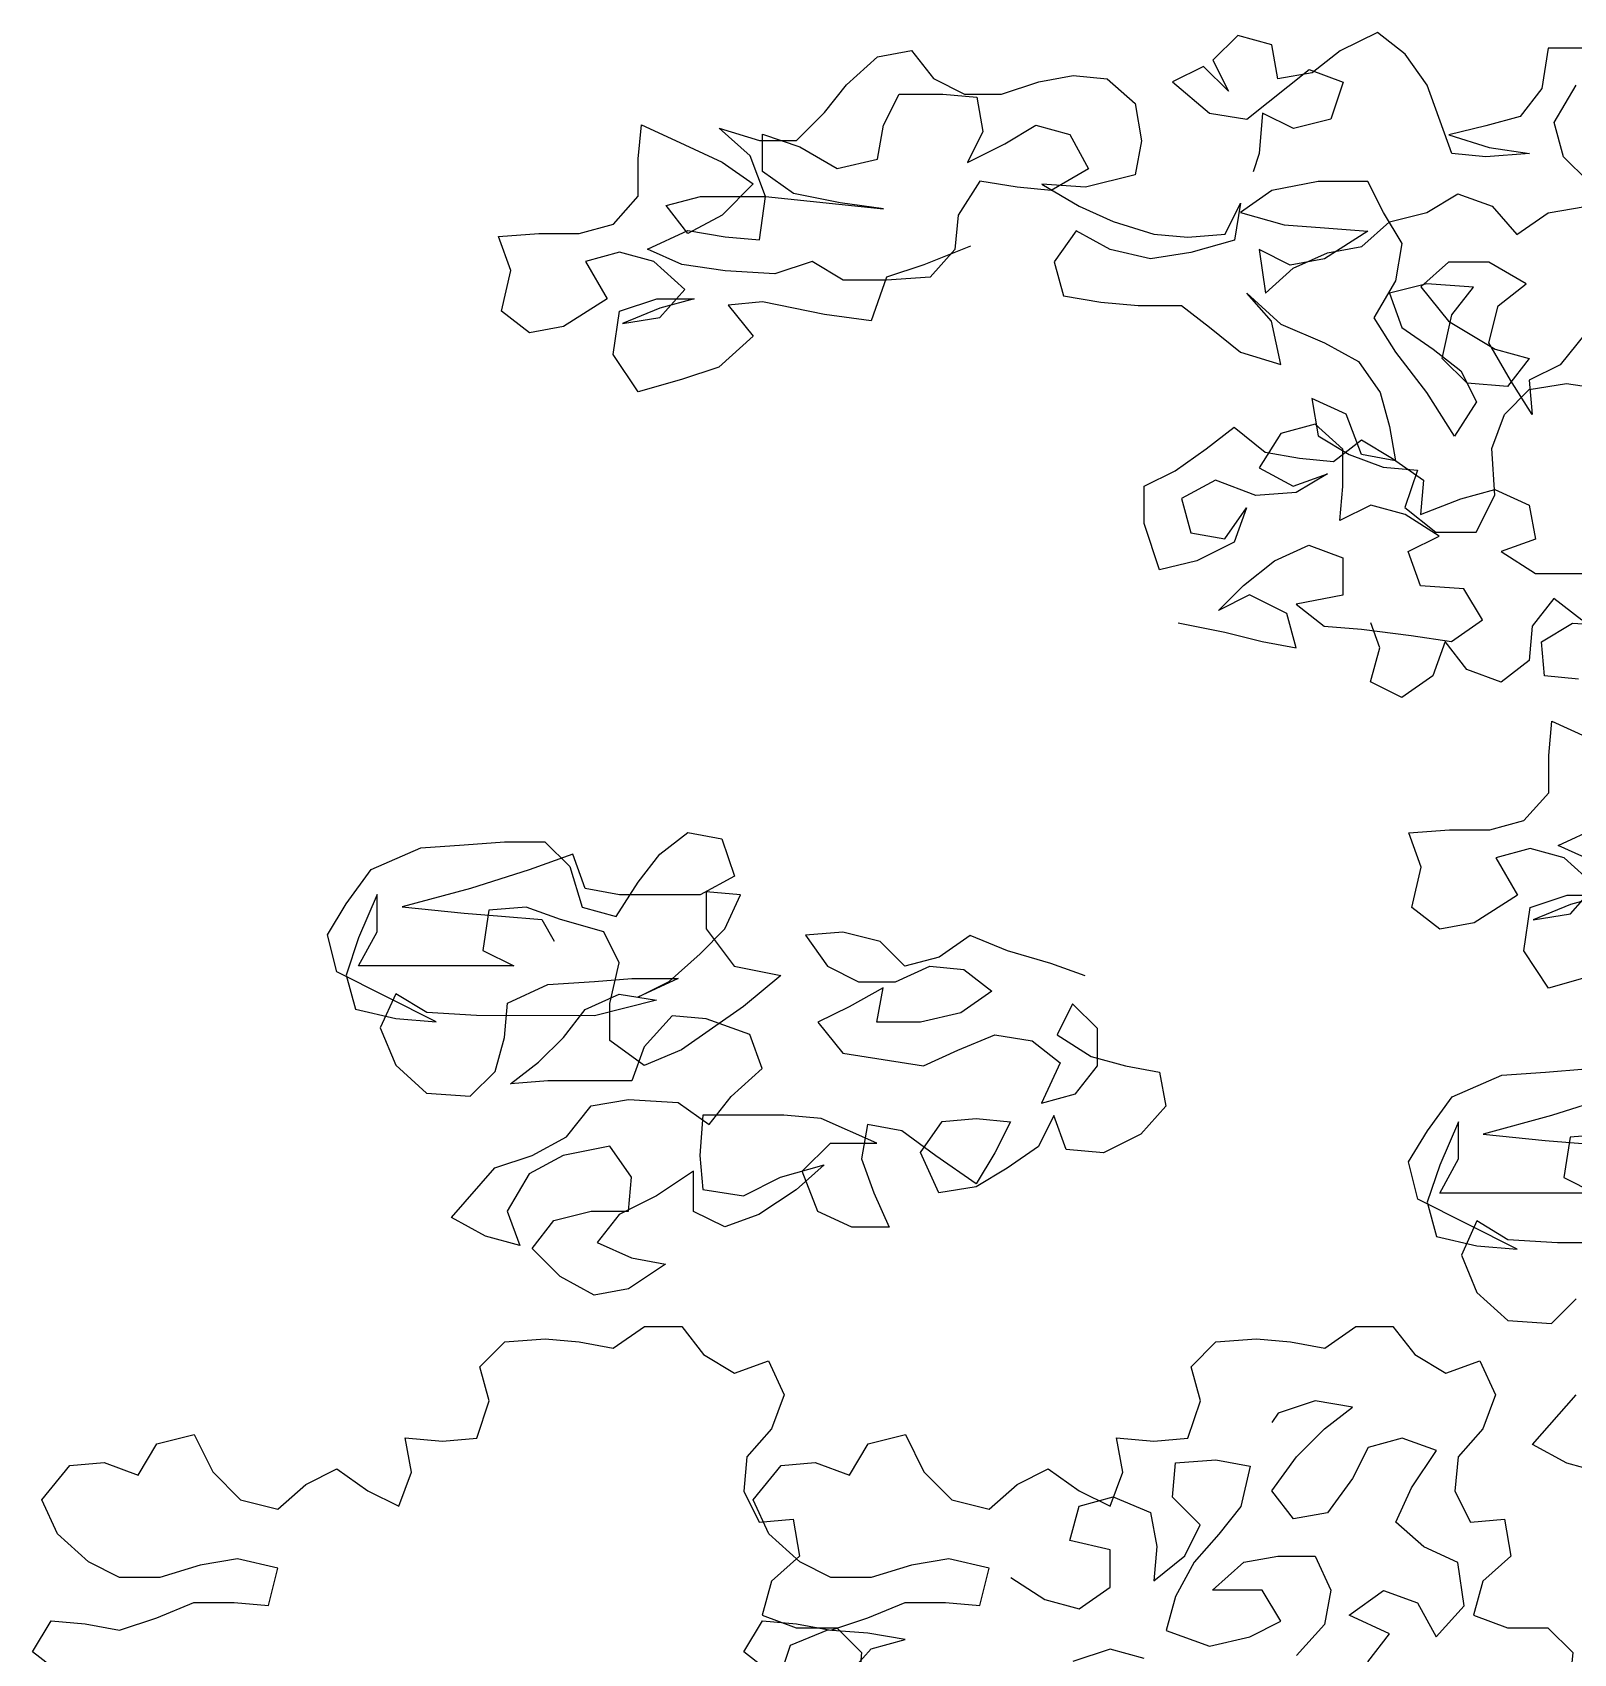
# Model space of a CAD drawing. Header units: inches. Extents: x 350994 to 353538, y 1581369 to 1583842.
# Drawn here: x 351274.907 to 351275.715, y 1583103.294 to 1583104.144 of the extents above; entities that cross this region are included whole.
import ezdxf

# ---------------------------------------------------------------- set-up
doc = ezdxf.new("R2010")
doc.units = ezdxf.units.IN
doc.header["$MEASUREMENT"] = 0
doc.linetypes.add('1', pattern=[0])
doc.layers.add('TREE', color=81, linetype='1')

# ---------------------------------------------------------------- blocks, each defined once
blk = doc.blocks.new('TREE_4')
at = {"color": 94}
for points in [[(-1651.4, 7441.4), (-1694.8, 7424.1), (-1729.5, 7412.6), (-1744, 7372.1), (-1787.4, 7377.9), (-1845.2, 7389.6), (-1877, 7386.7), (-1853.9, 7357.8), (-1885.7, 7328.9), (-1920.4, 7317.3), (-1960.9, 7305.8), (-1984, 7340.5), (-1978.2, 7381), (-1943.5, 7392.5), (-1908.8, 7392.5), (-1940.6, 7383.9), (-1975.3, 7369.4), (-1940.6, 7375.2), (-1917.5, 7401.2), (-1946.4, 7427.2), (-1978.2, 7435.9), (-2010, 7427.3), (-1989.8, 7392.6), (-2030.3, 7366.6), (-2062.1, 7360.8), (-2088.1, 7381.1), (-2079.4, 7418.7), (-2090.9, 7450.5), (-2053.3, 7453.4), (-2015.7, 7453.3), (-1983.9, 7462), (-1960.8, 7488), (-1960.7, 7522.7), (-1957.8, 7554.5), (-1926, 7540), (-1882.7, 7519.7), (-1853.8, 7499.4), (-1882.7, 7470.5), (-1914.5, 7453.2), (-1934.7, 7479.3), (-1902.9, 7487.9), (-1842.2, 7487.9), (-1732.4, 7476.2), (-1772.8, 7482), (-1816.2, 7490.7), (-1845.1, 7511), (-1845.1, 7545.7), (-1810.4, 7534.1), (-1775.7, 7513.8), (-1738.1, 7522.5), (-1732.3, 7554.3), (-1717.8, 7583.2), (-1677.3, 7583.1), (-1645.5, 7580.2), (-1639.8, 7548.4), (-1654.3, 7519.5), (-1619.5, 7536.8), (-1590.6, 7554.1), (-1558.8, 7545.4), (-1541.5, 7513.6), (-1576.2, 7493.4), (-1608, 7496.3), (-1642.7, 7502.1), (-1663, 7470.3), (-1665.9, 7438.5), (-1689, 7412.5), (-1729.5, 7409.7), (-1770, 7409.7), (-1798.9, 7427.1), (-1833.6, 7415.6), (-1879.9, 7418.5), (-1920.3, 7424.3), (-1952.1, 7438.8), (-1914.5, 7456.1), (-1879.8, 7450.3), (-1848, 7447.4), (-1842.2, 7487.9), (-1856.6, 7525.5), (-1885.5, 7551.5), (-1848, 7539.9), (-1813.3, 7539.9), (-1787.2, 7565.9), (-1766.9, 7591.9), (-1738, 7617.9), (-1706.2, 7623.6), (-1686, 7597.6), (-1657.1, 7583.1), (-1622.4, 7583.1), (-1587.7, 7594.6), (-1555.9, 7600.4), (-1524.1, 7597.4), (-1498.1, 7574.3), (-1492.3, 7539.6), (-1498.1, 7507.8), (-1544.4, 7496.3), (-1584.9, 7499.2), (-1550.2, 7478.9), (-1518.4, 7464.4), (-1480.8, 7452.8), (-1449, 7449.9), (-1414.3, 7452.8), (-1399.9, 7481.7), (-1405.7, 7447), (-1446.2, 7435.5), (-1483.8, 7429.7), (-1521.3, 7438.4), (-1553.1, 7455.8), (-1573.4, 7426.9), (-1564.7, 7395.1), (-1530, 7389.3), (-1495.4, 7386.3), (-1454.9, 7386.3), (-1428.9, 7366), (-1400, 7342.9), (-1362.4, 7331.3), (-1371, 7371.8), (-1394.1, 7397.8), (-1362.4, 7368.9), (-1321.9, 7351.5), (-1290.1, 7334.1), (-1269.9, 7305.2), (-1261.3, 7273.4), (-1255.5, 7241.6), (-1287.3, 7247.4), (-1301.7, 7285), (-1333.5, 7299.5), (-1327.8, 7264.8), (-1298.9, 7247.4), (-1267.1, 7235.8), (-1235.3, 7232.9), (-1246.9, 7198.2), (-1218, 7175), (-1180.4, 7175), (-1163, 7209.7), (-1165.9, 7253), (-1154.3, 7284.8), (-1131.1, 7307.9), (-1096.4, 7313.7), (-1058.8, 7307.9)], [(-1079, 7359.9), (-1102.2, 7331.1), (-1131.1, 7316.6), (-1128.3, 7284.8), (-1148.5, 7316.6), (-1168.7, 7351.4), (-1160, 7386), (-1133.9, 7406.3), (-1168.6, 7426.5), (-1206.2, 7426.6), (-1232.2, 7403.5), (-1206.2, 7371.6), (-1162.9, 7345.6), (-1131.1, 7336.9), (-1151.4, 7310.9), (-1188.9, 7313.8), (-1212.1, 7336.9), (-1203.3, 7377.4), (-1183.1, 7403.4), (-1226.4, 7406.3), (-1261.1, 7397.7), (-1249.6, 7365.9), (-1220.7, 7345.6), (-1194.7, 7325.4), (-1180.3, 7296.4), (-1200.6, 7264.6), (-1226.5, 7305.1), (-1255.4, 7342.8), (-1275.6, 7374.6), (-1255.4, 7409.3), (-1249.5, 7443.9), (-1266.9, 7472.9), (-1281.3, 7501.8), (-1327.6, 7501.8), (-1370.9, 7493.2), (-1399.9, 7473), (-1359.4, 7461.4), (-1321.8, 7458.5), (-1281.3, 7455.5), (-1321.8, 7429.6), (-1353.6, 7423.8), (-1382.5, 7438.3), (-1376.8, 7397.8), (-1350.8, 7420.9), (-1318.9, 7435.3), (-1287.1, 7441.1), (-1261.1, 7464.2), (-1226.4, 7472.8), (-1197.5, 7490.2), (-1165.7, 7478.6), (-1142.6, 7452.5), (-1113.6, 7472.7), (-1078.9, 7478.5)], [(-1076, 7501.6), (-1099.1, 7524.8), (-1107.8, 7556.6), (-1087.5, 7591.3)], [(-1078.8, 7625.9), (-1113.5, 7626), (-1119.3, 7588.4), (-1139.6, 7562.4), (-1171.4, 7553.7), (-1206.1, 7545.1), (-1168.5, 7533.5), (-1130.9, 7527.7), (-1171.4, 7524.8), (-1203.2, 7527.8), (-1226.3, 7591.4), (-1246.5, 7620.3), (-1272.5, 7640.6), (-1307.2, 7623.3), (-1333.2, 7603), (-1365.1, 7597.3), (-1370.8, 7629.1), (-1402.6, 7637.8), (-1425.8, 7614.7), (-1411.3, 7585.8), (-1434.4, 7608.9), (-1463.4, 7594.5), (-1428.7, 7565.5), (-1394, 7559.7), (-1336.1, 7605.9), (-1304.3, 7594.3), (-1315.9, 7559.7), (-1350.6, 7551), (-1379.5, 7565.5), (-1382.5, 7527.9), (-1388.3, 7510.6)], [(-1458, 7090.7), (-1414.6, 7082), (-1379.9, 7073.3), (-1348.1, 7067.5), (-1356.8, 7099.3), (-1391.5, 7116.7), (-1420.4, 7102.3), (-1397.2, 7125.4), (-1368.3, 7148.5), (-1336.5, 7162.9), (-1304.7, 7151.3), (-1304.7, 7116.6), (-1348.1, 7108), (-1322.1, 7087.7), (-1287.4, 7084.8), (-1241.2, 7079), (-1203.6, 7073.2), (-1174.6, 7093.4), (-1192, 7122.3), (-1232.4, 7125.2), (-1244, 7157), (-1215, 7171.5), (-1246.8, 7191.7), (-1278.6, 7200.4), (-1307.6, 7186), (-1304.6, 7217.8), (-1304.6, 7252.5), (-1330.6, 7275.7), (-1362.4, 7267), (-1382.7, 7235.2), (-1350.9, 7217.9), (-1319.1, 7229.4), (-1348, 7212.1), (-1385.6, 7209.2), (-1423.2, 7223.7), (-1455, 7206.4), (-1446.3, 7174.6), (-1414.5, 7168.8), (-1394.3, 7197.7), (-1405.9, 7165.9), (-1440.6, 7148.5), (-1475.3, 7139.9), (-1489.7, 7183.3), (-1489.7, 7218), (-1460.7, 7232.4), (-1431.8, 7252.6), (-1405.8, 7272.8), (-1376.9, 7249.7), (-1345.1, 7243.9), (-1313.3, 7240.9), (-1287.2, 7261.2), (-1258.3, 7243.8), (-1229.5, 7223.5), (-1232.4, 7191.7), (-1194.8, 7206.1), (-1163, 7214.8), (-1131.2, 7200.3), (-1125.4, 7168.5), (-1157.2, 7157), (-1125.4, 7136.7), (-1053.2, 7136.6)], [(-1085.1, 7038.3), (-1116.9, 7041.3), (-1119.7, 7073.1), (-1090.8, 7090.4), (-1047.4, 7087.5)], [(-1082.1, 7093.3), (-1108.1, 7113.5), (-1128.4, 7087.5), (-1131.3, 7055.7), (-1157.3, 7035.5), (-1189.1, 7047.1), (-1209.4, 7073.2), (-1220.9, 7041.4), (-1249.9, 7021.2), (-1278.8, 7035.6), (-1270.1, 7067.4), (-1278.7, 7090.6)], [(-1072.7, 6761.9), (-1113.1, 6750.4), (-1136.2, 6785.1), (-1130.4, 6825.6), (-1095.7, 6837.1), (-1061, 6837.1), (-1092.8, 6828.4), (-1127.5, 6814), (-1092.8, 6819.8), (-1069.7, 6845.8), (-1098.6, 6871.8), (-1130.4, 6880.5), (-1162.2, 6871.9), (-1142, 6837.1), (-1182.5, 6811.2), (-1214.3, 6805.4), (-1240.3, 6825.7), (-1231.6, 6863.2), (-1243.1, 6895.1), (-1205.5, 6897.9), (-1167.9, 6897.9), (-1136.1, 6906.5), (-1113, 6932.5), (-1112.9, 6967.2), (-1110, 6999), (-1078.2, 6984.5)], [(-1072.6, 6868.9), (-1104.3, 6883.4), (-1066.7, 6900.7)], [(-1544.7, 6761.9), (-1576.5, 6773.5), (-1617, 6785.1), (-1651.6, 6799.6), (-1680.6, 6779.4), (-1712.4, 6770.8), (-1735.5, 6793.9), (-1770.2, 6802.6), (-1804.9, 6799.8), (-1784.7, 6770.8), (-1755.8, 6756.4), (-1721.1, 6756.3), (-1689.3, 6770.8), (-1657.5, 6767.8), (-1631.5, 6747.6), (-1660.4, 6727.4), (-1698, 6718.7), (-1738.5, 6718.8), (-1732.6, 6750.6), (-1764.5, 6733.2), (-1793.4, 6718.8), (-1770.3, 6689.9), (-1695.1, 6678.2), (-1663.3, 6692.7), (-1628.6, 6707.1), (-1593.9, 6701.3), (-1567.9, 6681), (-1585.3, 6643.4), (-1553.5, 6652.1), (-1533.2, 6678.1), (-1533.2, 6712.8), (-1556.3, 6735.9), (-1570.8, 6707), (-1539, 6686.8), (-1507.2, 6678.1), (-1475.4, 6672.3), (-1469.6, 6640.4), (-1492.8, 6614.4), (-1527.5, 6597.1), (-1562.2, 6600.1), (-1573.7, 6631.9), (-1588.2, 6603), (-1617.1, 6582.8), (-1646.1, 6565.4), (-1680.8, 6559.7), (-1698.1, 6597.3), (-1677.8, 6626.2), (-1646, 6629), (-1614.2, 6626.1), (-1628.7, 6597.2), (-1646.1, 6568.3), (-1683.6, 6594.4), (-1715.4, 6617.5), (-1747.2, 6623.4), (-1753, 6591.6), (-1741.5, 6559.7), (-1727.1, 6527.9), (-1761.8, 6528), (-1793.6, 6542.4), (-1808, 6580), (-1781.9, 6606), (-1738.6, 6606), (-1790.6, 6629.2), (-1825.3, 6632.1), (-1900.5, 6632.2), (-1903.4, 6594.6), (-1900.5, 6562.8), (-1862.9, 6557), (-1828.2, 6574.3), (-1787.7, 6585.8), (-1813.8, 6562.7), (-1848.5, 6539.6), (-1880.3, 6528.1), (-1909.2, 6542.5), (-1909.2, 6580.1), (-1943.9, 6557), (-1978.6, 6539.7), (-1998.9, 6513.7), (-1967.1, 6499.2), (-1935.3, 6493.4), (-1970, 6470.3), (-2001.8, 6464.6), (-2033.6, 6481.9), (-2059.6, 6508), (-2039.3, 6534), (-2004.6, 6542.6), (-1969.9, 6542.6), (-1967, 6574.4), (-1987.2, 6603.3), (-2030.6, 6594.7), (-2062.4, 6577.4), (-2082.7, 6542.7), (-2071.1, 6510.9), (-2102.9, 6519.6), (-2134.7, 6537), (-2094.2, 6583.2), (-2059.5, 6594.7), (-2027.7, 6612), (-2004.5, 6640.9), (-1969.8, 6646.7), (-1923.6, 6643.8), (-1894.7, 6623.5), (-1874.4, 6649.5), (-1845.5, 6675.5), (-1857, 6707.3), (-1897.5, 6721.8), (-1929.3, 6724.7), (-1955.3, 6695.8), (-1966.9, 6664), (-2045, 6664.1), (-2079.7, 6661.2), (-2053.6, 6681.5), (-2030.5, 6704.6), (-2010.2, 6730.6), (-1978.4, 6745), (-1943.7, 6739.2), (-2001.6, 6724.8), (-2111.4, 6724.9), (-2157.7, 6727.8), (-2186.6, 6745.2), (-2201.1, 6713.4), (-2186.6, 6678.7), (-2157.8, 6652.6), (-2117.3, 6649.7), (-2094.1, 6672.8), (-2085.4, 6704.6), (-2082.5, 6736.4), (-2044.9, 6753.7), (-2001.5, 6756.6), (-1966.8, 6759.4), (-1923.5, 6759.4), (-1961.1, 6742.1), (-1932.1, 6756.5), (-1903.2, 6782.5), (-1880.1, 6805.6), (-1865.6, 6837.4), (-1897.4, 6840.3), (-1897.4, 6805.6), (-1871.4, 6770.9), (-1828, 6762.2), (-1862.8, 6733.3), (-1920.6, 6692.9), (-1955.3, 6678.5), (-1987.1, 6701.6), (-1987.1, 6736.3), (-1978.4, 6773.9), (-1992.8, 6802.8), (-2033.3, 6814.4), (-2065.1, 6826), (-2099.8, 6823.2), (-2105.6, 6785.6), (-2076.7, 6771.1), (-2221.3, 6771.2), (-2203.9, 6803), (-2203.8, 6837.7), (-2221.2, 6797.3), (-2232.8, 6762.6), (-2224.2, 6730.8), (-2186.6, 6722.1), (-2149, 6719.1), (-2241.5, 6765.5), (-2250.1, 6800.2), (-2232.8, 6829.1), (-2209.6, 6860.9), (-2163.3, 6881.1), (-2122.9, 6883.9), (-2085.3, 6886.8), (-2047.7, 6886.7), (-2024.6, 6863.6), (-2013, 6826), (-1981.2, 6817.3), (-1961, 6849.1), (-1940.7, 6875.1), (-1914.7, 6895.3), (-1882.9, 6889.5), (-1871.3, 6854.8), (-1903.2, 6837.4), (-1978.3, 6837.5), (-2010.1, 6843.3), (-2021.7, 6875.1), (-2062.2, 6860.7), (-2117.1, 6843.4), (-2180.7, 6826.1), (-2122.9, 6820.3), (-2088.2, 6817.4), (-2050.6, 6814.5), (-2039.1, 6794.2)], [(-1064.4, 6299.3), (-1096.2, 6308), (-1128, 6325.4), (-1087.5, 6371.6)], [(-994.8, 6513.2), (-1104.7, 6513.3), (-1150.9, 6516.2), (-1179.8, 6533.6), (-1194.3, 6501.8), (-1179.9, 6467.1), (-1151, 6441), (-1110.5, 6438.1), (-1087.4, 6461.2)], [(-1058.3, 6614.4), (-1093, 6611.6), (-1098.8, 6574), (-1069.9, 6559.5), (-1214.5, 6559.6), (-1197.1, 6591.4), (-1197.1, 6626.1), (-1214.5, 6585.7), (-1226.1, 6551), (-1217.4, 6519.2), (-1179.9, 6510.5), (-1142.3, 6507.5), (-1234.8, 6553.9), (-1243.4, 6588.6), (-1226, 6617.5), (-1202.9, 6649.3), (-1156.6, 6669.5), (-1116.1, 6672.3), (-1078.5, 6675.2)], [(-1055.4, 6649.1), (-1110.4, 6631.8), (-1174, 6614.5), (-1116.2, 6608.7), (-1081.5, 6605.8)], [(-2498.9, 6112.1), (-2524.9, 6132.3), (-2507.5, 6161.2), (-2475.7, 6158.3), (-2443.9, 6152.5), (-2409.2, 6164), (-2374.5, 6178.4), (-2336.9, 6178.4), (-2305.1, 6175.5), (-2296.4, 6210.2), (-2334, 6218.9), (-2368.7, 6213.1), (-2406.3, 6201.6), (-2443.9, 6201.6), (-2472.8, 6216.1), (-2501.7, 6242.2), (-2516.1, 6274), (-2490, 6305.8), (-2458.2, 6308.6), (-2426.4, 6297), (-2409.1, 6325.9), (-2374.4, 6334.6), (-2357, 6299.9), (-2331, 6273.8), (-2296.4, 6265.1), (-2270.3, 6288.2), (-2241.4, 6302.7), (-2212.5, 6282.4), (-2183.6, 6267.9), (-2172, 6299.7), (-2177.7, 6331.5), (-2143.1, 6328.6), (-2111.2, 6331.4), (-2099.7, 6366.1), (-2108.3, 6397.9), (-2085.1, 6421.1), (-2047.6, 6423.9), (-2015.8, 6421), (-1984, 6415.2), (-1955, 6435.4), (-1920.3, 6435.4), (-1900.1, 6409.3), (-1871.2, 6391.9), (-1839.4, 6403.5), (-1825, 6371.7), (-1836.6, 6339.9), (-1859.7, 6313.9), (-1862.6, 6282.1), (-1848.2, 6253.1), (-1816.4, 6256), (-1810.7, 6221.3), (-1836.7, 6198.2), (-1845.4, 6166.4), (-1813.6, 6154.8), (-1776, 6154.8), (-1752.9, 6131.6), (-1755.8, 6099.8)], [(-1836.6, 6112.1), (-1862.6, 6132.3), (-1845.2, 6161.2), (-1813.4, 6158.3), (-1781.6, 6152.5), (-1746.9, 6164), (-1712.2, 6178.4), (-1674.6, 6178.4), (-1642.8, 6175.5), (-1634.1, 6210.2), (-1671.6, 6218.9), (-1706.4, 6213.1), (-1743.9, 6201.6), (-1781.5, 6201.6), (-1810.4, 6216.1), (-1839.3, 6242.2), (-1853.8, 6274), (-1827.7, 6305.8), (-1795.9, 6308.6), (-1764.1, 6297), (-1746.7, 6325.9), (-1712, 6334.6), (-1694.7, 6299.9), (-1668.7, 6273.8), (-1634, 6265.1), (-1608, 6288.2), (-1579.1, 6302.7), (-1550.2, 6282.4), (-1521.3, 6267.9), (-1509.7, 6299.7), (-1515.4, 6331.5), (-1480.7, 6328.6), (-1448.9, 6331.4), (-1437.3, 6366.1), (-1446, 6397.9), (-1422.8, 6421.1), (-1385.2, 6423.9), (-1353.4, 6421), (-1321.6, 6415.2), (-1292.7, 6435.4), (-1258, 6435.4), (-1237.8, 6409.3), (-1208.9, 6391.9), (-1177.1, 6403.5), (-1162.6, 6371.7), (-1174.2, 6339.9), (-1197.4, 6313.9), (-1200.3, 6282.1), (-1185.9, 6253.1), (-1154.1, 6256), (-1148.3, 6221.3), (-1174.4, 6198.2), (-1183.1, 6166.4), (-1151.3, 6154.8), (-1113.7, 6154.8), (-1090.6, 6131.6), (-1093.5, 6099.8)], [(-1613.8, 6201.5), (-1582.1, 6181.2), (-1550.3, 6172.5), (-1521.3, 6192.7), (-1521.3, 6227.4), (-1558.9, 6236.1), (-1550.2, 6267.9), (-1518.4, 6276.6), (-1483.7, 6262.1), (-1477.9, 6230.3), (-1480.8, 6198.5), (-1451.9, 6221.6), (-1437.4, 6250.5), (-1463.4, 6276.5), (-1460.5, 6308.3), (-1422.9, 6311.2), (-1391.1, 6305.4), (-1399.8, 6267.8), (-1420.1, 6241.8), (-1443.2, 6215.8), (-1460.6, 6184), (-1469.3, 6152.2), (-1428.9, 6137.7), (-1391.3, 6146.4), (-1362.3, 6160.8), (-1379.7, 6189.7), (-1425.9, 6189.8), (-1397, 6215.7), (-1365.2, 6221.5), (-1330.5, 6221.5), (-1316, 6189.7), (-1321.9, 6157.9), (-1347.9, 6129)], [(-1281.4, 6123.1), (-1261.1, 6149.1), (-1298.7, 6166.5), (-1266.9, 6189.6), (-1235.1, 6178), (-1217.8, 6146.2), (-1191.7, 6175.1), (-1197.5, 6215.6), (-1229.3, 6230), (-1255.3, 6253.2), (-1240.8, 6285), (-1217.6, 6319.7), (-1249.4, 6331.3), (-1281.2, 6322.6), (-1295.7, 6293.7), (-1318.9, 6261.9), (-1350.7, 6256.2), (-1370.9, 6282.2), (-1347.7, 6314), (-1321.7, 6340), (-1295.7, 6360.2), (-1330.3, 6366), (-1365, 6354.5), (-1370.8, 6345.8)], [(-1489.6, 6126.2), (-1521.4, 6134.9), (-1556.1, 6123.4)], [(-1767.2, 6109.1), (-1744, 6135.1), (-1712.2, 6143.8), (-1746.9, 6149.6), (-1784.5, 6152.5), (-1819.2, 6138.1), (-1830.8, 6103.4)]]:
    blk.add_lwpolyline(points, dxfattribs=at)

msp = doc.modelspace()

# ---------------------------------------------------------------- block references
at = {"layer": 'TREE', "lineweight": 5, "xscale": 0.0005632341344607994, "yscale": 0.0005632341490127146, "zscale": 0.0005632341444477617}
msp.add_blockref('TREE_4', (351276.32878, 1583099.84084), dxfattribs=at)

doc.saveas('drawing.dxf')
